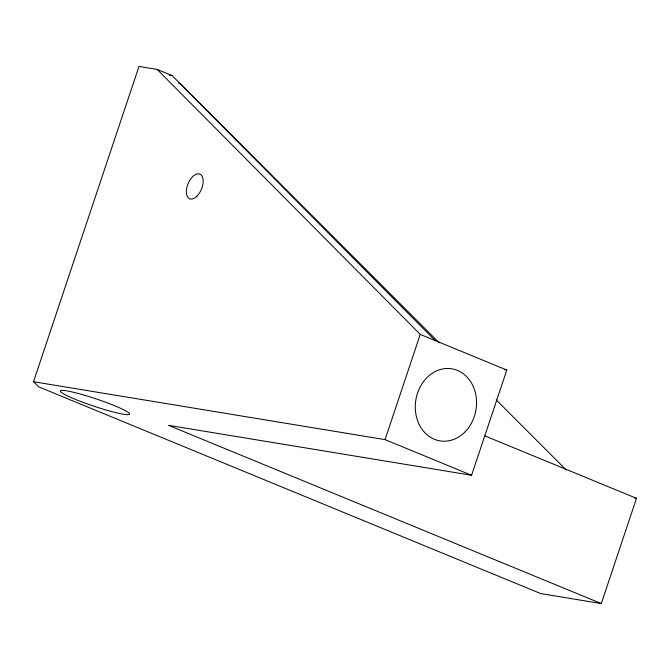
<?xml version="1.0" encoding="UTF-8"?>
<svg xmlns="http://www.w3.org/2000/svg" width="670" height="670" viewBox="0 0 670 670"><rect width="100%" height="100%" fill="white"/><g stroke="black" fill="none" stroke-linecap="round" stroke-linejoin="round"><path stroke-width="1" d="M484.845 435.877L636.5 498.329L601.292 603.561L540.682 593.578L38.684 386.841L33.5 381.707L138.992 66.439L157.174 69.437L172.056 75.568L435.131 340.528M33.5 381.707L385.041 439.629L420.249 334.397L157.174 69.437M601.292 603.561L168.538 425.341L471.588 475.273L506.796 370.041L420.249 334.397M504.736 369.706L506.796 370.041M634.448 497.994L636.5 498.329M385.041 439.629L471.588 475.273M439.244 342.864L180.565 83.984A36.523 3.819 18.5 0 1 178.505 83.122M496.152 399.822L566.359 470.089M169.292 75.199A36.523 3.819 18.5 0 1 172.056 75.568M129.486 414.286L127.526 414.663A36.523 3.819 18.5 0 1 77.628 400.283A36.523 3.819 18.5 0 1 68.407 391.163A36.523 3.819 18.5 0 1 121.505 408.717L126.37 411.204L129.092 413.105L129.486 414.286M196.921 196.193A13.358 7.236 -67.6 0 0 200.715 174.577A13.358 7.236 -67.6 0 0 186.645 188.538A13.358 7.236 -67.6 0 0 196.921 196.193M464.745 432.183A36.523 30.46 -80.6 0 0 457.443 370.393A36.523 30.46 -80.6 0 0 415.567 411.933A36.523 30.46 -80.6 0 0 464.745 432.183"/></g></svg>
